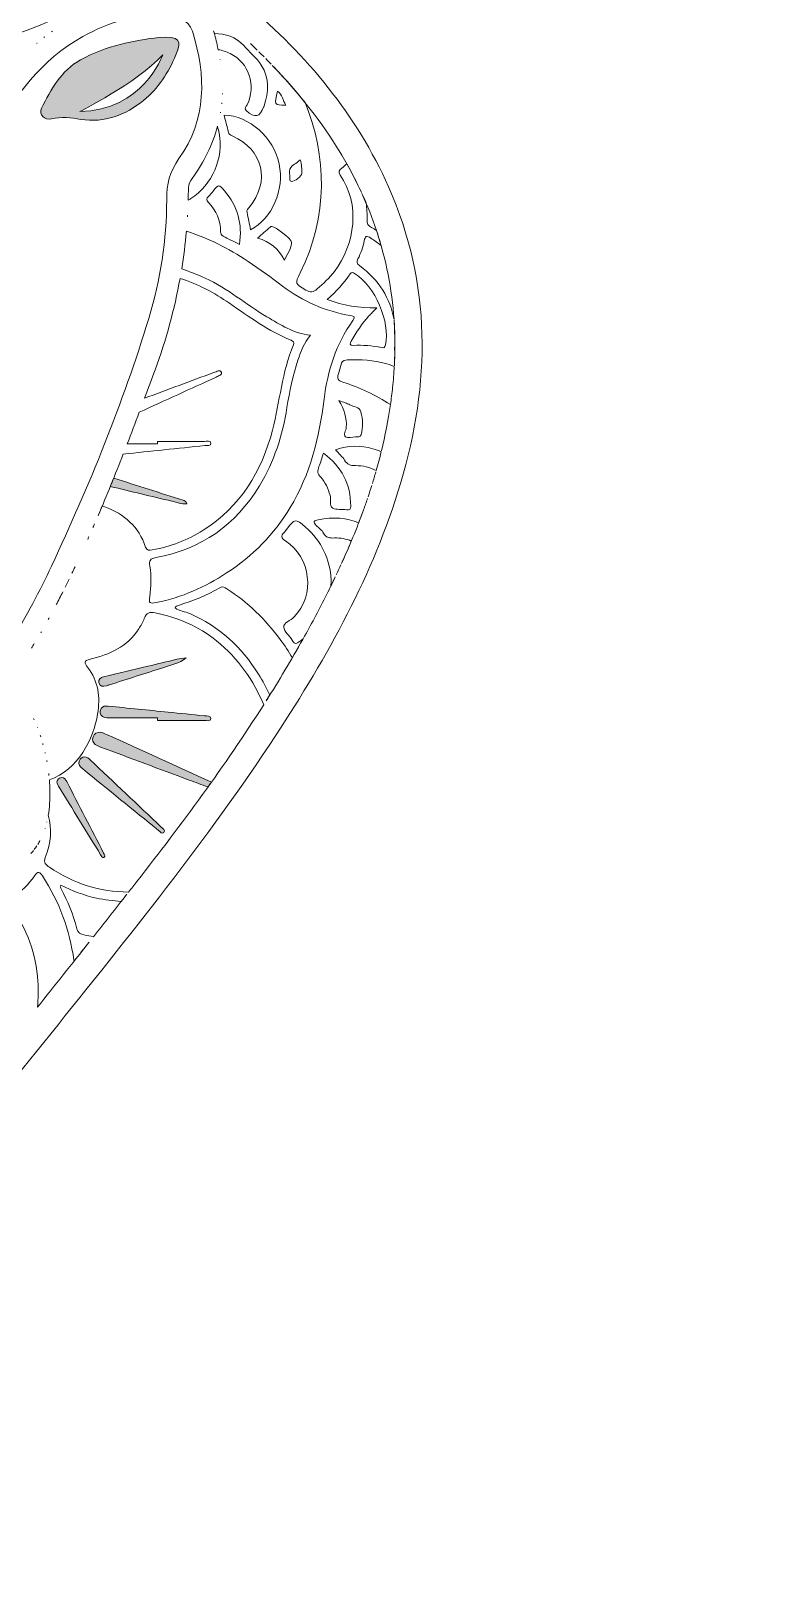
# Model space of a CAD drawing. Extents: x 316 to 1684, y -1896 to -103.
# Drawn here: x 1202 to 1684, y -1896 to -903 of the extents above; entities that cross this region are included whole.
import ezdxf

# ---------------------------------------------------------------- set-up
doc = ezdxf.new("R2010")
doc.units = 0
doc.header["$MEASUREMENT"] = 0
doc.layers.add('Layer 1', color=7, linetype='Continuous')

# ---------------------------------------------------------------- blocks, each defined once
blk = doc.blocks.new('block 2')
at = {"layer": 'Layer 1', "true_color": 0xfbd4ad}
h = blk.add_hatch(color=41, dxfattribs=at)
h.dxf.hatch_style = 2
edge = h.paths.add_edge_path()
edge.add_spline(control_points=[(1283.97, -907.17), (1268.55, -908.87), (1250.26, -912.41), (1233.58, -921.59), (1221.02, -928.5), (1214.75, -940.71), (1208.52, -952.72), (1206.56, -956.49), (1210.62, -960.63), (1215.04, -959.54), (1221.43, -957.96), (1227.45, -958.82), (1233.86, -959.84), (1249.02, -962.22), (1262.59, -957.1), (1274.2, -947.6), (1283.65, -939.88), (1290.31, -929.82), (1294.9, -918.41), (1298.89, -908.5), (1297.59, -906.46), (1283.97, -907.17)], knot_values=[0, 0, 0, 0, 1, 1, 1, 2, 2, 2, 3, 3, 3, 4, 4, 4, 5, 5, 5, 6, 6, 6, 7, 7, 7, 7], degree=3, periodic=1)
edge = h.paths.add_edge_path()
edge.add_spline(control_points=[(1233.13, -954.84), (1233.13, -954.84), (1269.47, -936.76), (1286.55, -918.31), (1286.17, -919.39), (1273.57, -953.98), (1233.13, -954.84)], knot_values=[0, 0, 0, 0, 1, 1, 1, 2, 2, 2, 2], degree=3, periodic=1)
h = blk.add_hatch(color=41, dxfattribs=at)
h.dxf.hatch_style = 2
edge = h.paths.add_edge_path()
edge.add_spline(control_points=[(1301.97, -1207.23), (1301.73, -1205.25), (1300.5, -1205.25), (1299.66, -1204.98), (1284.78, -1200.21), (1269.88, -1195.48), (1254.99, -1190.75), (1254.27, -1192.53), (1253.55, -1194.3), (1252.83, -1196.08), (1266.02, -1199.23), (1279.2, -1202.44), (1292.41, -1205.52), (1295.49, -1206.24), (1298.51, -1207.62), (1301.97, -1207.23)], knot_values=[0, 0, 0, 0, 1, 1, 1, 2, 2, 2, 3, 3, 3, 4, 4, 4, 5, 5, 5, 5], degree=3, periodic=1)
h = blk.add_hatch(color=41, dxfattribs=at)
h.dxf.hatch_style = 2
edge = h.paths.add_edge_path()
edge.add_spline(control_points=[(1250.28, -1324.34), (1250.96, -1324.14), (1251.63, -1323.92), (1252.31, -1323.71), (1263.76, -1320.06), (1275.24, -1316.48), (1286.65, -1312.72), (1291.73, -1311.06), (1297.06, -1310.04), (1301.6, -1306.34), (1299.57, -1306.65), (1297.51, -1306.84), (1295.51, -1307.31), (1289.32, -1308.74), (1283.15, -1310.29), (1276.97, -1311.78), (1267.47, -1314.06), (1257.97, -1316.35), (1248.46, -1318.62), (1246.42, -1319.1), (1244.95, -1320.16), (1245.52, -1322.45), (1246.17, -1325.08), (1248.2, -1324.95), (1250.28, -1324.34)], knot_values=[0, 0, 0, 0, 1, 1, 1, 2, 2, 2, 3, 3, 3, 4, 4, 4, 5, 5, 5, 6, 6, 6, 7, 7, 7, 8, 8, 8, 8], degree=3, periodic=1)
h = blk.add_hatch(color=41, dxfattribs=at)
h.dxf.hatch_style = 2
edge = h.paths.add_edge_path()
edge.add_spline(control_points=[(1251.5, -1337.43), (1249.71, -1337.24), (1248.02, -1337.34), (1246.91, -1338.93), (1246.04, -1340.18), (1246.02, -1341.63), (1246.78, -1342.96), (1247.96, -1345.02), (1250.03, -1344.98), (1252.03, -1344.98), (1262.38, -1344.99), (1272.73, -1344.98), (1283.08, -1344.98), (1283.08, -1345.54), (1283.08, -1346.09), (1283.08, -1346.64), (1293.15, -1346.64), (1303.22, -1346.69), (1313.28, -1346.59), (1314.77, -1346.57), (1317.43, -1347.64), (1317.5, -1345.36), (1317.56, -1343.38), (1314.83, -1343.89), (1313.29, -1343.71), (1305.54, -1342.84), (1297.78, -1342.1), (1290.02, -1341.32), (1277.18, -1340.02), (1264.33, -1338.74), (1251.5, -1337.43)], knot_values=[0, 0, 0, 0, 1, 1, 1, 2, 2, 2, 3, 3, 3, 4, 4, 4, 5, 5, 5, 6, 6, 6, 7, 7, 7, 8, 8, 8, 9, 9, 9, 10, 10, 10, 10], degree=3, periodic=1)
h = blk.add_hatch(color=41, dxfattribs=at)
h.dxf.hatch_style = 2
edge = h.paths.add_edge_path()
edge.add_spline(control_points=[(1246.79, -1354.17), (1244.08, -1354.08), (1242.53, -1355.13), (1241.72, -1357.2), (1240.96, -1359.17), (1241.59, -1360.9), (1243.18, -1362.12), (1244.16, -1362.88), (1245.41, -1363.34), (1246.6, -1363.78), (1265.58, -1370.88), (1284.57, -1377.95), (1303.57, -1385.02), (1307.58, -1386.51), (1311.6, -1387.98), (1315.62, -1389.46), (1316.35, -1388.45), (1317.07, -1387.44), (1317.79, -1386.43), (1295.31, -1376.15), (1272.82, -1365.86), (1250.32, -1355.59), (1249.04, -1355.01), (1247.71, -1354.54), (1246.79, -1354.17)], knot_values=[0, 0, 0, 0, 1, 1, 1, 2, 2, 2, 3, 3, 3, 4, 4, 4, 5, 5, 5, 6, 6, 6, 7, 7, 7, 8, 8, 8, 8], degree=3, periodic=1)
h = blk.add_hatch(color=41, dxfattribs=at)
h.dxf.hatch_style = 2
edge = h.paths.add_edge_path()
edge.add_spline(control_points=[(1285.62, -1415.34), (1270.43, -1400.89), (1255.19, -1386.49), (1239.96, -1372.07), (1238.92, -1371.09), (1237.89, -1370.12), (1236.12, -1370.14), (1234.62, -1370.29), (1233.34, -1371.05), (1232.83, -1372.75), (1232.14, -1375.04), (1233.41, -1376.44), (1235.06, -1377.78), (1251.33, -1391), (1267.57, -1404.27), (1283.86, -1417.47), (1284.82, -1418.25), (1285.97, -1420.23), (1287.31, -1418.66), (1288.58, -1417.16), (1286.53, -1416.2), (1285.62, -1415.34)], knot_values=[0, 0, 0, 0, 1, 1, 1, 2, 2, 2, 3, 3, 3, 4, 4, 4, 5, 5, 5, 6, 6, 6, 7, 7, 7, 7], degree=3, periodic=1)
h = blk.add_hatch(color=41, dxfattribs=at)
h.dxf.hatch_style = 2
edge = h.paths.add_edge_path()
edge.add_spline(control_points=[(1224.79, -1385.98), (1224.13, -1384.69), (1223.38, -1383.48), (1221.68, -1383.44), (1220.43, -1383.38), (1219.52, -1383.93), (1218.88, -1385), (1218, -1386.49), (1218.77, -1387.72), (1219.52, -1388.94), (1228.54, -1403.69), (1237.56, -1418.43), (1246.61, -1433.17), (1247.09, -1433.95), (1247.51, -1435.4), (1248.65, -1434.89), (1250.3, -1434.15), (1248.97, -1432.89), (1248.54, -1432.06), (1240.66, -1416.68), (1232.72, -1401.33), (1224.79, -1385.98)], knot_values=[0, 0, 0, 0, 1, 1, 1, 2, 2, 2, 3, 3, 3, 4, 4, 4, 5, 5, 5, 6, 6, 6, 7, 7, 7, 7], degree=3, periodic=1)
at = {"layer": 'Layer 1', "lineweight": 0}
for points, knots in [([(1673.34, -762.19), (1662.42, -742.78), (1645.38, -729.84), (1626.13, -719.79), (1579.9, -695.65), (1530.89, -691.29), (1480.17, -700.46), (1472.26, -701.89), (1464.42, -703.7), (1456.37, -704.91), (1469.08, -697.31), (1482.2, -690.52), (1494.42, -682.22), (1597.01, -612.54), (1651.13, -515.77), (1656.09, -391.82), (1657.77, -349.83), (1651.93, -308.69), (1637.06, -269.34), (1611.07, -200.5), (1565.67, -148.18), (1500.72, -113.18), (1495.34, -110.26), (1489.49, -108.12), (1483.74, -105.96), (1478.61, -104.02), (1473.29, -103.35), (1467.76, -104.63), (1456.24, -107.26), (1452.69, -116.14), (1459.89, -125.56), (1462.54, -129.04), (1465.99, -132.02), (1469.48, -134.7), (1504.07, -161.2), (1530.16, -194), (1547, -234.47), (1562.92, -272.74), (1566.44, -312.54), (1564.66, -353.22), (1563.42, -381.55), (1557.91, -408.96), (1544.9, -434.47), (1526.94, -469.68), (1498.13, -493.38), (1462.73, -508.98), (1403.63, -535.05), (1341.45, -548.51), (1276.91, -549.25), (1244.48, -549.61), (1212.44, -543.11), (1181.42, -534.64), (1141.75, -523.78), (1102.93, -524.66), (1063.01, -531.94), (1042.09, -535.74), (1021.1, -537.48), (1000.09, -537.46), (1000.09, -537.46), (999.91, -537.46), (999.91, -537.46), (978.9, -537.48), (957.91, -535.74), (936.99, -531.94), (897.07, -524.66), (858.25, -523.78), (818.58, -534.64), (787.56, -543.11), (755.52, -549.61), (723.09, -549.25), (658.55, -548.51), (596.37, -535.05), (537.27, -508.98), (501.87, -493.38), (473.06, -469.68), (455.1, -434.47), (442.09, -408.96), (436.58, -381.55), (435.34, -353.22), (433.56, -312.54), (437.08, -272.74), (453, -234.47), (469.84, -194), (495.93, -161.2), (530.52, -134.7), (534.01, -132.02), (537.46, -129.04), (540.11, -125.56), (547.31, -116.14), (543.76, -107.26), (532.24, -104.63), (526.71, -103.35), (521.39, -104.02), (516.26, -105.96), (510.51, -108.12), (504.66, -110.26), (499.28, -113.18), (434.33, -148.18), (388.93, -200.5), (362.94, -269.34), (348.07, -308.69), (342.23, -349.83), (343.91, -391.82), (348.87, -515.77), (402.99, -612.54), (505.58, -682.22), (517.8, -690.52), (530.92, -697.31), (543.63, -704.91), (535.58, -703.7), (527.74, -701.89), (519.83, -700.46), (469.11, -691.29), (420.1, -695.65), (373.87, -719.79), (354.62, -729.84), (337.58, -742.78), (326.66, -762.19), (315.82, -781.5), (317.18, -798.64), (331.61, -815.49), (368.81, -858.94), (417.78, -881), (472.89, -890.53), (504.31, -895.96), (535.11, -888.26), (565.83, -882.51), (590.21, -877.94), (614, -870.13), (639.08, -869.18), (649.66, -868.8), (660.2, -868.1), (670.74, -869.82), (672.19, -870.05), (673.96, -870.13), (674.55, -871.64), (675.23, -873.37), (673.43, -874.11), (672.36, -875.01), (668.06, -878.69), (663.71, -882.32), (659.38, -885.99), (620.72, -918.68), (588.9, -956.77), (568.23, -1003.36), (540.49, -1065.86), (541.29, -1129.7), (560.55, -1194.12), (578.08, -1252.81), (607.58, -1305.64), (640.94, -1356.5), (684.92, -1423.6), (735.47, -1485.8), (785.51, -1548.36), (833.7, -1608.6), (882.43, -1668.47), (924.51, -1733.29), (952.78, -1776.85), (977.69, -1822.09), (992.65, -1872.18), (994.88, -1879.62), (997.22, -1887), (999.91, -1895.77), (999.93, -1895.86), (999.96, -1895.94), (999.99, -1896.03), (999.99, -1896.01), (1000, -1896.01), (1000, -1896), (1000, -1896.01), (1000.01, -1896.01), (1000.01, -1896.03), (1000.04, -1895.94), (1000.07, -1895.86), (1000.09, -1895.77), (1002.78, -1887), (1005.12, -1879.62), (1007.35, -1872.18), (1022.31, -1822.09), (1047.22, -1776.85), (1075.49, -1733.29), (1117.57, -1668.47), (1166.3, -1608.6), (1214.49, -1548.36), (1264.53, -1485.8), (1315.08, -1423.6), (1359.06, -1356.5), (1392.42, -1305.64), (1421.92, -1252.81), (1439.45, -1194.12), (1458.71, -1129.7), (1459.51, -1065.86), (1431.77, -1003.36), (1411.1, -956.77), (1379.28, -918.68), (1340.62, -885.99), (1336.29, -882.32), (1331.94, -878.69), (1327.64, -875.01), (1326.57, -874.11), (1324.77, -873.37), (1325.45, -871.64), (1326.04, -870.13), (1327.81, -870.05), (1329.26, -869.82), (1339.8, -868.1), (1350.34, -868.8), (1360.92, -869.18), (1386, -870.13), (1409.79, -877.94), (1434.17, -882.51), (1464.89, -888.26), (1495.69, -895.96), (1527.11, -890.53), (1582.22, -881), (1631.19, -858.94), (1668.39, -815.49), (1682.82, -798.64), (1684.18, -781.5), (1673.34, -762.19)], [0, 0, 0, 0, 1, 1, 1, 2, 2, 2, 3, 3, 3, 4, 4, 4, 5, 5, 5, 6, 6, 6, 7, 7, 7, 8, 8, 8, 9, 9, 9, 10, 10, 10, 11, 11, 11, 12, 12, 12, 13, 13, 13, 14, 14, 14, 15, 15, 15, 16, 16, 16, 17, 17, 17, 18, 18, 18, 19, 19, 19, 20, 20, 20, 21, 21, 21, 22, 22, 22, 23, 23, 23, 24, 24, 24, 25, 25, 25, 26, 26, 26, 27, 27, 27, 28, 28, 28, 29, 29, 29, 30, 30, 30, 31, 31, 31, 32, 32, 32, 33, 33, 33, 34, 34, 34, 35, 35, 35, 36, 36, 36, 37, 37, 37, 38, 38, 38, 39, 39, 39, 40, 40, 40, 41, 41, 41, 42, 42, 42, 43, 43, 43, 44, 44, 44, 45, 45, 45, 46, 46, 46, 47, 47, 47, 48, 48, 48, 49, 49, 49, 50, 50, 50, 51, 51, 51, 52, 52, 52, 53, 53, 53, 54, 54, 54, 55, 55, 55, 56, 56, 56, 57, 57, 57, 58, 58, 58, 59, 59, 59, 60, 60, 60, 61, 61, 61, 62, 62, 62, 63, 63, 63, 64, 64, 64, 65, 65, 65, 66, 66, 66, 67, 67, 67, 68, 68, 68, 69, 69, 69, 70, 70, 70, 71, 71, 71, 72, 72, 72, 73, 73, 73, 73]), ([(1271.01, -832.31), (1251.26, -878.62), (1216.48, -904.51), (1166.33, -909.58), (1163.51, -909.86), (1160.67, -909.91), (1157.83, -910.06), (1140.44, -909.85), (1123.81, -906.24), (1107.92, -899.14), (1105.54, -898.07), (1104.8, -896.93), (1105.42, -894.33), (1106.06, -891.59), (1106.12, -888.71), (1106.32, -885.88), (1106.66, -881.06), (1107.77, -880.3), (1112, -882.36), (1123.48, -887.91), (1135.54, -891.22), (1148.25, -892.55), (1192.04, -897.11), (1235.44, -871.87), (1253.16, -831.35), (1254.53, -828.23), (1255.64, -825.02), (1256.86, -821.85), (1258.25, -818.3), (1259.51, -817.99), (1262.35, -820.43), (1264.61, -822.37), (1266.75, -824.56), (1269.29, -826.04), (1272.22, -827.76), (1272.16, -829.62), (1271.01, -832.31)], [0, 0, 0, 0, 1, 1, 1, 2, 2, 2, 3, 3, 3, 4, 4, 4, 5, 5, 5, 6, 6, 6, 7, 7, 7, 8, 8, 8, 9, 9, 9, 10, 10, 10, 11, 11, 11, 12, 12, 12, 12]), ([(1296.97, -985.07), (1290.83, -993.74), (1289.05, -1001.38), (1289.07, -1011.45), (1289.1, -1037.43), (1285.04, -1063.17), (1277.53, -1087.92), (1260.93, -1142.66), (1239.21, -1195.5), (1215, -1247.29), (1207.41, -1263.54), (1199.15, -1279.45), (1188.46, -1295.65), (1182.45, -1281.35), (1176.1, -1268.82), (1165.81, -1259.53), (1156.04, -1250.71), (1151.52, -1239.92), (1148.81, -1227.76), (1148.17, -1224.88), (1147.45, -1222.01), (1146.83, -1219.13), (1137.24, -1173.96), (1137.64, -1128.63), (1144.77, -1083.22), (1150.82, -1044.65), (1159.58, -1006.88), (1177.29, -971.72), (1190.82, -944.86), (1208.49, -921.46), (1235.19, -906.52), (1251.95, -897.14), (1270.07, -891.58), (1289.71, -893.78), (1296.26, -894.52), (1303.09, -895.08), (1305.61, -903.15), (1314.56, -931.74), (1314.8, -959.88), (1296.97, -985.07)], [0, 0, 0, 0, 1, 1, 1, 2, 2, 2, 3, 3, 3, 4, 4, 4, 5, 5, 5, 6, 6, 6, 7, 7, 7, 8, 8, 8, 9, 9, 9, 10, 10, 10, 11, 11, 11, 12, 12, 12, 13, 13, 13, 13]), ([(1215.6, -903.02), (1215.39, -903.18), (1215.16, -903.33), (1214.94, -903.48), (1215.16, -903.33), (1215.39, -903.18), (1215.6, -903.02)], [0, 0, 0, 0, 1, 1, 1, 2, 2, 2, 2]), ([(1351.76, -951.17), (1351.72, -951.3), (1351.65, -951.43), (1351.6, -951.57), (1348.94, -958.62), (1345.8, -959.3), (1340.2, -954.14), (1338.45, -952.53), (1340.3, -951.57), (1340.8, -950.52), (1346.76, -937.93), (1342.1, -923.49), (1329.86, -917.47), (1327.31, -916.22), (1324.77, -915.4), (1322.24, -915.01), (1322.1, -914.37), (1321.99, -913.74), (1321.84, -913.1), (1321.04, -909.7), (1320.17, -906.31), (1319.27, -902.9), (1319.42, -903.47), (1319.58, -904.04), (1319.72, -904.6), (1327.09, -904.63), (1333.44, -906.79), (1338.6, -912.33), (1342.47, -916.48), (1346.81, -920.28), (1349.92, -925.01), (1355.34, -933.25), (1354.47, -942.2), (1351.76, -951.17)], [0, 0, 0, 0, 1, 1, 1, 2, 2, 2, 3, 3, 3, 4, 4, 4, 5, 5, 5, 6, 6, 6, 7, 7, 7, 8, 8, 8, 9, 9, 9, 10, 10, 10, 11, 11, 11, 11]), ([(1205.75, -910.73), (1205.68, -910.8), (1205.6, -910.86), (1205.53, -910.92), (1205.6, -910.86), (1205.68, -910.8), (1205.75, -910.73)], [0, 0, 0, 0, 1, 1, 1, 2, 2, 2, 2]), ([(1283.97, -907.17), (1268.55, -908.87), (1250.26, -912.41), (1233.58, -921.59), (1221.02, -928.5), (1214.75, -940.71), (1208.52, -952.72), (1206.56, -956.49), (1210.62, -960.63), (1215.04, -959.54), (1221.43, -957.96), (1227.45, -958.82), (1233.86, -959.84), (1249.02, -962.22), (1262.59, -957.1), (1274.2, -947.6), (1283.65, -939.88), (1290.31, -929.82), (1294.9, -918.41), (1298.89, -908.5), (1297.59, -906.46), (1283.97, -907.17)], [0, 0, 0, 0, 1, 1, 1, 2, 2, 2, 3, 3, 3, 4, 4, 4, 5, 5, 5, 6, 6, 6, 7, 7, 7, 7]), ([(1210.51, -906.83), (1210.39, -906.92), (1210.27, -907.01), (1210.15, -907.1), (1210.27, -907.01), (1210.39, -906.92), (1210.51, -906.83)], [0, 0, 0, 0, 1, 1, 1, 2, 2, 2, 2]), ([(1347.25, -915.25), (1345.81, -913.83), (1344.36, -912.43), (1342.9, -911.03), (1344.36, -912.43), (1345.81, -913.83), (1347.25, -915.25)], [0, 0, 0, 0, 1, 1, 1, 2, 2, 2, 2]), ([(1233.13, -954.84), (1233.13, -954.84), (1269.47, -936.76), (1286.55, -918.31), (1286.17, -919.39), (1273.57, -953.98), (1233.13, -954.84)], [0, 0, 0, 0, 1, 1, 1, 2, 2, 2, 2]), ([(1323.46, -921.41), (1323.47, -921.44), (1323.47, -921.47), (1323.48, -921.5), (1323.47, -921.47), (1323.47, -921.44), (1323.46, -921.41)], [0, 0, 0, 0, 1, 1, 1, 2, 2, 2, 2]), ([(1351.65, -919.62), (1350.57, -918.54), (1349.49, -917.46), (1348.4, -916.38), (1349.49, -917.46), (1350.57, -918.54), (1351.65, -919.62)], [0, 0, 0, 0, 1, 1, 1, 2, 2, 2, 2]), ([(1352.78, -920.77), (1353.93, -921.93), (1355.06, -923.09), (1356.19, -924.26), (1355.06, -923.09), (1353.93, -921.93), (1352.78, -920.77)], [0, 0, 0, 0, 1, 1, 1, 2, 2, 2, 2]), ([(1324.34, -927.8), (1324.34, -927.81), (1324.34, -927.82), (1324.34, -927.83), (1324.34, -927.82), (1324.34, -927.81), (1324.34, -927.8)], [0, 0, 0, 0, 1, 1, 1, 2, 2, 2, 2]), ([(1398.16, -977.07), (1403.06, -984.88), (1407.47, -992.81), (1411.42, -1000.83), (1409.37, -996.66), (1407.19, -992.52), (1404.87, -988.4), (1403.87, -989.36), (1402.83, -990.31), (1401.75, -991.21), (1400.24, -992.5), (1399.02, -993.4), (1400.6, -995.65), (1413.76, -1014.37), (1410.26, -1040.09), (1396.89, -1057.71), (1393.7, -1061.91), (1389.84, -1065.46), (1385.86, -1068.92), (1383.39, -1071.08), (1381.44, -1071.5), (1378.45, -1069.66), (1371.57, -1065.46), (1371.47, -1065.64), (1374.96, -1058.58), (1392.83, -1022.59), (1392.24, -982.88), (1378.05, -948.98), (1371.4, -940.71), (1364.34, -932.77), (1356.98, -925.09), (1372.31, -941.07), (1386.3, -958.16), (1398.16, -977.07)], [0, 0, 0, 0, 1, 1, 1, 2, 2, 2, 3, 3, 3, 4, 4, 4, 5, 5, 5, 6, 6, 6, 7, 7, 7, 8, 8, 8, 9, 9, 9, 10, 10, 10, 11, 11, 11, 11]), ([(1324.91, -943.28), (1324.9, -943.43), (1324.89, -943.57), (1324.89, -943.72), (1324.89, -943.57), (1324.9, -943.43), (1324.91, -943.28)], [0, 0, 0, 0, 1, 1, 1, 2, 2, 2, 2]), ([(1360.35, -941.62), (1363.33, -944.07), (1363.91, -947.57), (1365.64, -950.63), (1358.2, -950.72), (1358.08, -950.52), (1360.35, -941.62)], [0, 0, 0, 0, 1, 1, 1, 2, 2, 2, 2]), ([(1324.5, -949.17), (1324.48, -949.39), (1324.46, -949.62), (1324.43, -949.84), (1324.46, -949.62), (1324.48, -949.39), (1324.5, -949.17)], [0, 0, 0, 0, 1, 1, 1, 2, 2, 2, 2]), ([(1323.7, -955.25), (1323.68, -955.4), (1323.66, -955.54), (1323.64, -955.68), (1323.66, -955.54), (1323.68, -955.4), (1323.7, -955.25)], [0, 0, 0, 0, 1, 1, 1, 2, 2, 2, 2]), ([(1361.38, -988.46), (1364.92, -1005.21), (1356.87, -1023.97), (1342.99, -1030.86), (1342.25, -1027.13), (1341.59, -1023.43), (1340.76, -1019.78), (1340.4, -1018.24), (1341.22, -1017.46), (1342.06, -1016.47), (1355.97, -999.81), (1351.14, -979.26), (1331.26, -970.5), (1330, -969.94), (1329.12, -969.47), (1328.78, -967.97), (1327.96, -964.39), (1326.94, -960.86), (1325.93, -957.05), (1342.34, -957.6), (1357.77, -971.39), (1361.38, -988.46)], [0, 0, 0, 0, 1, 1, 1, 2, 2, 2, 3, 3, 3, 4, 4, 4, 5, 5, 5, 6, 6, 6, 7, 7, 7, 7]), ([(1321.76, -964.3), (1321.74, -964.37), (1321.72, -964.45), (1321.7, -964.53), (1322.12, -965.9), (1322.49, -967.32), (1322.77, -968.76), (1325.86, -984.76), (1318.49, -1001.85), (1304.59, -1010.81), (1304.03, -1011.17), (1303.48, -1011.58), (1302.89, -1011.94), (1302.97, -1009.23), (1303.02, -1006.52), (1303.03, -1003.8), (1303.05, -1001.35), (1304.11, -999.68), (1305.45, -997.86), (1313.28, -987.14), (1318.65, -975.93), (1321.76, -964.3)], [0, 0, 0, 0, 1, 1, 1, 2, 2, 2, 3, 3, 3, 4, 4, 4, 5, 5, 5, 6, 6, 6, 7, 7, 7, 7]), ([(1371.35, -988.73), (1372.56, -988.17), (1373.5, -986.97), (1374.84, -985.8), (1376.19, -989.01), (1375.86, -991.89), (1375.97, -994.69), (1376.03, -996.44), (1371.2, -999.91), (1369.35, -999.72), (1368.69, -999.66), (1368.24, -999.36), (1368.3, -998.73), (1368.64, -995.21), (1366.51, -990.96), (1371.35, -988.73)], [0, 0, 0, 0, 1, 1, 1, 2, 2, 2, 3, 3, 3, 4, 4, 4, 5, 5, 5, 5]), ([(1326.32, -1005.9), (1334.68, -1015.74), (1337.93, -1027.01), (1335.85, -1040.33), (1332.04, -1038.36), (1328.7, -1036.6), (1325.31, -1034.9), (1324.13, -1034.29), (1323.8, -1033.39), (1323.77, -1032.15), (1323.58, -1024.88), (1320.99, -1018.58), (1315.96, -1013.37), (1314.44, -1011.78), (1314.37, -1010.67), (1316.07, -1009.23), (1317.15, -1008.33), (1318.01, -1007.18), (1318.91, -1006.08), (1322.58, -1001.63), (1322.64, -1001.55), (1326.32, -1005.9)], [0, 0, 0, 0, 1, 1, 1, 2, 2, 2, 3, 3, 3, 4, 4, 4, 5, 5, 5, 6, 6, 6, 7, 7, 7, 7]), ([(1411.57, -1001.14), (1412.5, -1003.02), (1413.39, -1004.91), (1414.26, -1006.8), (1413.39, -1004.91), (1412.5, -1003.02), (1411.57, -1001.14)], [0, 0, 0, 0, 1, 1, 1, 2, 2, 2, 2]), ([(1417.29, -1013.64), (1416.43, -1011.61), (1415.53, -1009.59), (1414.62, -1007.58), (1418.18, -1015.4), (1421.3, -1023.32), (1423.97, -1031.35), (1422.92, -1030.7), (1421.86, -1030.06), (1420.78, -1029.45), (1418.66, -1028.27), (1417.76, -1027.13), (1417.91, -1024.54), (1418.1, -1020.9), (1417.85, -1017.26), (1417.29, -1013.64)], [0, 0, 0, 0, 1, 1, 1, 2, 2, 2, 3, 3, 3, 4, 4, 4, 5, 5, 5, 5]), ([(1302.4, -1022.51), (1302.42, -1022.16), (1302.45, -1021.8), (1302.47, -1021.44), (1302.45, -1021.8), (1302.42, -1022.16), (1302.4, -1022.51)], [0, 0, 0, 0, 1, 1, 1, 2, 2, 2, 2]), ([(1407.21, -1086.1), (1409.61, -1086.5), (1410.64, -1086.84), (1408.81, -1089.37), (1397.88, -1104.47), (1392.6, -1121.6), (1390.29, -1139.96), (1387.21, -1164.48), (1381.5, -1188.25), (1368.45, -1209.7), (1358.02, -1226.86), (1344.43, -1240.9), (1327.59, -1251.76), (1313.67, -1260.74), (1298.8, -1267.59), (1282.41, -1270.73), (1277.97, -1271.58), (1277.62, -1271.23), (1278.21, -1266.89), (1279.08, -1260.38), (1279.32, -1253.8), (1278.2, -1247.37), (1277.53, -1243.55), (1278.55, -1242.53), (1282.1, -1241.88), (1311.24, -1236.51), (1333.41, -1220.97), (1348.76, -1195.65), (1358.19, -1180.11), (1363.54, -1163.2), (1366.4, -1145.36), (1368.05, -1134.99), (1370.26, -1124.71), (1373.47, -1114.7), (1375.26, -1109.13), (1377.37, -1103.75), (1381.53, -1098.81), (1370.61, -1097.54), (1362.12, -1092.05), (1353.5, -1086.9), (1340.09, -1078.93), (1328.18, -1068.6), (1313.88, -1062.03), (1308.83, -1059.72), (1303.79, -1057.73), (1298.73, -1056.05), (1300.02, -1048.04), (1301.01, -1039.97), (1301.72, -1031.85), (1315.4, -1036.13), (1328.61, -1042.67), (1341.39, -1051.23), (1348.94, -1056.28), (1356.29, -1061.63), (1363.54, -1067.1), (1376.6, -1076.93), (1391.09, -1083.39), (1407.21, -1086.1)], [0, 0, 0, 0, 1, 1, 1, 2, 2, 2, 3, 3, 3, 4, 4, 4, 5, 5, 5, 6, 6, 6, 7, 7, 7, 8, 8, 8, 9, 9, 9, 10, 10, 10, 11, 11, 11, 12, 12, 12, 13, 13, 13, 14, 14, 14, 15, 15, 15, 16, 16, 16, 17, 17, 17, 18, 18, 18, 19, 19, 19, 19]), ([(1364.75, -1050.37), (1361.11, -1043.21), (1355.6, -1038.51), (1347.42, -1036.29), (1350.39, -1033.69), (1352.96, -1031.41), (1355.54, -1029.14), (1356.34, -1028.43), (1357.13, -1028.77), (1357.89, -1029.19), (1359.01, -1029.8), (1360.18, -1030.34), (1361.19, -1031.11), (1371.48, -1039.04), (1371.28, -1037.81), (1364.75, -1050.37)], [0, 0, 0, 0, 1, 1, 1, 2, 2, 2, 3, 3, 3, 4, 4, 4, 5, 5, 5, 5]), ([(1435.27, -1088.73), (1432.93, -1074.97), (1425.53, -1063.37), (1413.1, -1053.95), (1411.35, -1052.64), (1411.19, -1051.47), (1412.09, -1049.66), (1413.93, -1045.98), (1415.29, -1042.09), (1416.06, -1038.05), (1416.66, -1034.91), (1417.67, -1034.48), (1420.41, -1036.29), (1422.7, -1037.8), (1424.89, -1039.38), (1426.96, -1041.04), (1426.05, -1037.81), (1425.05, -1034.59), (1423.99, -1031.4), (1430.16, -1049.95), (1433.93, -1069.06), (1435.27, -1088.73)], [0, 0, 0, 0, 1, 1, 1, 2, 2, 2, 3, 3, 3, 4, 4, 4, 5, 5, 5, 6, 6, 6, 7, 7, 7, 7]), ([(1249.21, -1209.15), (1248.7, -1208.95), (1248.15, -1208.8), (1247.63, -1208.62), (1246.85, -1210.47), (1246.05, -1212.33), (1245.26, -1214.18), (1245.18, -1214.38), (1245.09, -1214.58), (1245.01, -1214.77), (1250.63, -1201.66), (1255.98, -1188.44), (1261.18, -1175.16), (1261.17, -1175.18), (1261.16, -1175.21), (1261.15, -1175.23), (1278.64, -1173.42), (1296.14, -1171.61), (1313.63, -1169.76), (1315.06, -1169.61), (1317.64, -1170.16), (1317.51, -1168.29), (1317.35, -1166), (1314.77, -1167.12), (1313.29, -1167.11), (1303.22, -1167.01), (1293.16, -1167.06), (1283.1, -1167.06), (1283.1, -1167.61), (1283.1, -1168.17), (1283.09, -1168.72), (1276.63, -1168.72), (1270.16, -1168.72), (1263.69, -1168.72), (1263.69, -1168.72), (1263.69, -1168.73), (1263.69, -1168.73), (1266.32, -1161.93), (1268.91, -1155.12), (1271.48, -1148.29), (1287.93, -1140.77), (1304.38, -1133.25), (1320.84, -1125.73), (1321.74, -1125.31), (1322.64, -1124.89), (1323.49, -1124.39), (1324.12, -1124.02), (1324.61, -1123.4), (1324.32, -1122.63), (1323.97, -1121.7), (1323.15, -1121.45), (1322.23, -1121.73), (1321.28, -1122.02), (1320.36, -1122.39), (1319.43, -1122.73), (1304.56, -1128.26), (1289.7, -1133.78), (1274.84, -1139.31), (1277.12, -1133.2), (1279.39, -1127.08), (1281.64, -1120.97), (1288.75, -1101.68), (1294.11, -1082.07), (1297.68, -1062.14), (1308.99, -1065.91), (1319.55, -1071.32), (1329.44, -1078.16), (1342.16, -1086.96), (1354.69, -1096.04), (1369.09, -1102.03), (1370.49, -1102.62), (1371.23, -1103.28), (1370.57, -1104.89), (1363.2, -1122.46), (1361.84, -1141.52), (1357.12, -1159.74), (1350.17, -1186.59), (1336.54, -1209.09), (1312.52, -1224.26), (1302.46, -1230.6), (1291.57, -1234.88), (1279.82, -1236.85), (1278.03, -1237.14), (1276.38, -1237.78), (1275.49, -1235.07), (1271.15, -1222.01), (1261.82, -1213.83), (1249.21, -1209.15)], [0, 0, 0, 0, 1, 1, 1, 2, 2, 2, 3, 3, 3, 4, 4, 4, 5, 5, 5, 6, 6, 6, 7, 7, 7, 8, 8, 8, 9, 9, 9, 10, 10, 10, 11, 11, 11, 12, 12, 12, 13, 13, 13, 14, 14, 14, 15, 15, 15, 16, 16, 16, 17, 17, 17, 18, 18, 18, 19, 19, 19, 20, 20, 20, 21, 21, 21, 22, 22, 22, 23, 23, 23, 24, 24, 24, 25, 25, 25, 26, 26, 26, 27, 27, 27, 28, 28, 28, 29, 29, 29, 29]), ([(1392.26, -1075.76), (1398.2, -1070.52), (1403.14, -1065.3), (1407.11, -1059.25), (1408.05, -1057.78), (1408.91, -1058.52), (1409.92, -1059.13), (1423, -1066.97), (1433.06, -1090.3), (1429.74, -1104.9), (1429.37, -1106.53), (1428.81, -1107.09), (1427.21, -1106.75), (1421.22, -1105.51), (1415.17, -1104.92), (1409.05, -1105.26), (1406.52, -1105.41), (1406.96, -1104.15), (1407.76, -1102.68), (1410.97, -1096.83), (1414.61, -1091.26), (1419.16, -1086.34), (1420.5, -1084.89), (1421.89, -1083.47), (1424.11, -1081.14), (1412.76, -1081.31), (1402.64, -1079.65), (1392.26, -1075.76)], [0, 0, 0, 0, 1, 1, 1, 2, 2, 2, 3, 3, 3, 4, 4, 4, 5, 5, 5, 6, 6, 6, 7, 7, 7, 8, 8, 8, 9, 9, 9, 9]), ([(1435.47, -1118.39), (1435.64, -1115.15), (1435.75, -1111.91), (1435.79, -1108.69), (1435.54, -1108.17), (1435.51, -1107.51), (1435.62, -1106.68), (1435.7, -1105.89), (1435.76, -1105.12), (1435.82, -1104.36), (1435.81, -1099.2), (1435.62, -1094.09), (1435.29, -1089), (1435.94, -1098.66), (1436, -1108.46), (1435.47, -1118.39)], [0, 0, 0, 0, 1, 1, 1, 2, 2, 2, 3, 3, 3, 4, 4, 4, 5, 5, 5, 5]), ([(1432.95, -1143.37), (1423.5, -1137.29), (1413.32, -1132.45), (1402.34, -1128.97), (1399.16, -1127.97), (1398.41, -1126.72), (1399.49, -1123.56), (1402.57, -1114.44), (1399.68, -1114.43), (1411.43, -1114.49), (1420.23, -1114.55), (1428.26, -1115.95), (1435.45, -1118.82), (1435.2, -1123.32), (1434.85, -1127.84), (1434.36, -1132.39), (1433.96, -1136.07), (1433.48, -1139.73), (1432.95, -1143.37)], [0, 0, 0, 0, 1, 1, 1, 2, 2, 2, 3, 3, 3, 4, 4, 4, 5, 5, 5, 6, 6, 6, 6]), ([(1399.77, -1140.79), (1402.92, -1141.98), (1405.01, -1142.51), (1406.84, -1143.5), (1409.34, -1144.85), (1413.04, -1144.76), (1413.99, -1148.1), (1415.36, -1152.91), (1415.36, -1157.88), (1414.15, -1162.78), (1413.65, -1164.76), (1411.86, -1163.94), (1410.57, -1164.05), (1408.35, -1164.21), (1405.38, -1165.13), (1404.05, -1164.06), (1402.51, -1162.84), (1404.36, -1160.01), (1404.53, -1157.85), (1405.01, -1152.01), (1403.23, -1146.75), (1399.77, -1140.79)], [0, 0, 0, 0, 1, 1, 1, 2, 2, 2, 3, 3, 3, 4, 4, 4, 5, 5, 5, 6, 6, 6, 7, 7, 7, 7]), ([(1427.15, -1173.18), (1429.52, -1163.41), (1431.48, -1153.51), (1432.94, -1143.43), (1431.48, -1153.5), (1429.53, -1163.41), (1427.15, -1173.18)], [0, 0, 0, 0, 1, 1, 1, 2, 2, 2, 2]), ([(1421.69, -1171.81), (1423.54, -1172.33), (1425.32, -1172.97), (1427.02, -1173.72), (1426.02, -1177.8), (1424.95, -1181.85), (1423.81, -1185.88), (1419.84, -1183.8), (1415.3, -1182.61), (1410.41, -1182.67), (1407.12, -1182.73), (1405.23, -1181.86), (1403.5, -1179.21), (1401.99, -1176.87), (1399.86, -1174.95), (1397.7, -1172.5), (1405.89, -1169.48), (1413.81, -1169.63), (1421.69, -1171.81)], [0, 0, 0, 0, 1, 1, 1, 2, 2, 2, 3, 3, 3, 4, 4, 4, 5, 5, 5, 6, 6, 6, 6]), ([(1394.1, -1201.74), (1392.8, -1197.47), (1391.22, -1193.32), (1388.16, -1190.13), (1386, -1187.9), (1385.92, -1185.93), (1386.99, -1183.31), (1388.05, -1180.71), (1388.81, -1177.95), (1389.92, -1174.57), (1401.53, -1183.44), (1407.39, -1194.58), (1407.46, -1208.74), (1407.46, -1210.8), (1406.8, -1211.45), (1404.64, -1211.06), (1401.72, -1210.54), (1398.26, -1211.3), (1395.91, -1209.97), (1393.22, -1208.44), (1394.95, -1204.54), (1394.1, -1201.74)], [0, 0, 0, 0, 1, 1, 1, 2, 2, 2, 3, 3, 3, 4, 4, 4, 5, 5, 5, 6, 6, 6, 7, 7, 7, 7]), ([(1301.97, -1207.23), (1301.73, -1205.25), (1300.5, -1205.25), (1299.66, -1204.98), (1284.78, -1200.21), (1269.88, -1195.48), (1254.99, -1190.75), (1254.27, -1192.53), (1253.55, -1194.3), (1252.83, -1196.08), (1266.02, -1199.23), (1279.2, -1202.44), (1292.41, -1205.52), (1295.49, -1206.24), (1298.51, -1207.62), (1301.97, -1207.23)], [0, 0, 0, 0, 1, 1, 1, 2, 2, 2, 3, 3, 3, 4, 4, 4, 5, 5, 5, 5]), ([(1423.57, -1186.69), (1422.85, -1189.21), (1422.1, -1191.73), (1421.33, -1194.23), (1422.1, -1191.73), (1422.85, -1189.22), (1423.57, -1186.69)], [0, 0, 0, 0, 1, 1, 1, 2, 2, 2, 2]), ([(1420.91, -1195.51), (1420.16, -1197.9), (1419.4, -1200.28), (1418.6, -1202.66), (1419.4, -1200.28), (1420.16, -1197.9), (1420.91, -1195.51)], [0, 0, 0, 0, 1, 1, 1, 2, 2, 2, 2]), ([(1386.44, -1217.48), (1396.21, -1215.52), (1405.02, -1216.4), (1412.55, -1219.41), (1413.58, -1216.75), (1414.57, -1214.08), (1415.54, -1211.41), (1411.35, -1222.99), (1406.62, -1234.4), (1401.48, -1245.68), (1403.66, -1240.88), (1405.77, -1236.07), (1407.79, -1231.23), (1404.46, -1229.84), (1400.84, -1229.1), (1396.94, -1229.24), (1393.9, -1229.35), (1391.59, -1229.2), (1389.92, -1226.09), (1388.9, -1224.17), (1386.93, -1222.72), (1385.26, -1221.18), (1382.86, -1218.98), (1383.82, -1218), (1386.44, -1217.48)], [0, 0, 0, 0, 1, 1, 1, 2, 2, 2, 3, 3, 3, 4, 4, 4, 5, 5, 5, 6, 6, 6, 7, 7, 7, 8, 8, 8, 8]), ([(1418.21, -1203.79), (1417.38, -1206.23), (1416.54, -1208.66), (1415.66, -1211.09), (1416.54, -1208.66), (1417.38, -1206.23), (1418.21, -1203.79)], [0, 0, 0, 0, 1, 1, 1, 2, 2, 2, 2]), ([(1241.65, -1222.52), (1242.02, -1221.68), (1242.38, -1220.85), (1242.74, -1220.02), (1242.38, -1220.85), (1242.02, -1221.68), (1241.65, -1222.52)], [0, 0, 0, 0, 1, 1, 1, 2, 2, 2, 2]), ([(1376.84, -1294.07), (1376.1, -1294.65), (1375.36, -1295.21), (1374.58, -1295.76), (1372.77, -1297.03), (1371.34, -1298.24), (1369.8, -1295.06), (1368.35, -1292.04), (1364.53, -1289.59), (1364.34, -1286.7), (1364.12, -1283.61), (1368.84, -1282.38), (1371.13, -1280), (1384.62, -1266.08), (1381.91, -1241.74), (1365.39, -1231.03), (1362.61, -1229.23), (1362.18, -1228.02), (1364.53, -1225.8), (1365.26, -1225.12), (1365.77, -1224.24), (1366.38, -1223.46), (1371.46, -1216.74), (1371.85, -1216.6), (1378.38, -1222.29), (1388.72, -1231.32), (1393.93, -1242.91), (1394.93, -1255.98), (1394.84, -1257.46), (1394.71, -1258.92), (1394.55, -1260.36), (1395.53, -1258.35), (1396.5, -1256.33), (1397.46, -1254.31), (1395.36, -1258.72), (1393.22, -1263.11), (1391.01, -1267.47), (1386.46, -1276.45), (1381.72, -1285.31), (1376.84, -1294.07)], [0, 0, 0, 0, 1, 1, 1, 2, 2, 2, 3, 3, 3, 4, 4, 4, 5, 5, 5, 6, 6, 6, 7, 7, 7, 8, 8, 8, 9, 9, 9, 10, 10, 10, 11, 11, 11, 12, 12, 12, 13, 13, 13, 13]), ([(1238.27, -1230.14), (1238.54, -1229.54), (1238.81, -1228.94), (1239.08, -1228.34), (1238.81, -1228.94), (1238.54, -1229.54), (1238.27, -1230.14)], [0, 0, 0, 0, 1, 1, 1, 2, 2, 2, 2]), ([(1228.17, -1251.93), (1228.84, -1250.54), (1229.5, -1249.14), (1230.16, -1247.74), (1229.5, -1249.14), (1228.84, -1250.54), (1228.17, -1251.93)], [0, 0, 0, 0, 1, 1, 1, 2, 2, 2, 2]), ([(1401.14, -1246.43), (1400.15, -1248.58), (1399.16, -1250.74), (1398.14, -1252.88), (1399.16, -1250.74), (1400.16, -1248.58), (1401.14, -1246.43)], [0, 0, 0, 0, 1, 1, 1, 2, 2, 2, 2]), ([(1223.78, -1260.9), (1224.64, -1259.17), (1225.5, -1257.43), (1226.35, -1255.69), (1225.5, -1257.43), (1224.64, -1259.17), (1223.78, -1260.9)], [0, 0, 0, 0, 1, 1, 1, 2, 2, 2, 2]), ([(1353.1, -1333.97), (1353.85, -1332.77), (1354.61, -1331.57), (1355.36, -1330.37), (1353.26, -1325.76), (1350.86, -1321.25), (1348.13, -1316.87), (1337.3, -1299.48), (1322.8, -1286.16), (1303.88, -1277.86), (1300.8, -1276.49), (1297.25, -1276.36), (1294.47, -1274.25), (1294.75, -1272.91), (1295.86, -1272.93), (1296.75, -1272.63), (1305.89, -1269.56), (1314.94, -1266.21), (1323.23, -1261.23), (1325.33, -1259.97), (1326.38, -1261.09), (1327.74, -1261.95), (1341.36, -1270.53), (1352.52, -1281.73), (1362.12, -1294.54), (1364.98, -1298.36), (1367.55, -1302.28), (1369.87, -1306.3), (1372.15, -1302.38), (1374.4, -1298.43), (1376.62, -1294.46), (1369.13, -1307.86), (1361.27, -1321.02), (1353.1, -1333.97)], [0, 0, 0, 0, 1, 1, 1, 2, 2, 2, 3, 3, 3, 4, 4, 4, 5, 5, 5, 6, 6, 6, 7, 7, 7, 8, 8, 8, 9, 9, 9, 10, 10, 10, 11, 11, 11, 11]), ([(1218.1, -1272.1), (1219.53, -1269.36), (1220.92, -1266.61), (1222.31, -1263.85), (1220.92, -1266.61), (1219.53, -1269.36), (1218.1, -1272.1)], [0, 0, 0, 0, 1, 1, 1, 2, 2, 2, 2]), ([(1264.57, -1457.08), (1245.97, -1457.13), (1229.09, -1451.49), (1213.65, -1441.13), (1211.51, -1439.7), (1209.64, -1438.09), (1210.99, -1434.83), (1214.86, -1425.48), (1215.23, -1416.44), (1212.94, -1407.69), (1212.94, -1407.71), (1212.93, -1407.74), (1212.92, -1407.76), (1213.33, -1405.33), (1213.63, -1402.81), (1213.77, -1400.17), (1214.05, -1394.99), (1213.98, -1389.91), (1213.61, -1384.9), (1232.34, -1378.27), (1241.94, -1358.41), (1244.64, -1342.56), (1246.51, -1331.66), (1245.07, -1321.39), (1238.16, -1312.33), (1236.23, -1309.77), (1235.55, -1308.24), (1239.95, -1307.21), (1252.45, -1304.29), (1263.76, -1299.06), (1271.09, -1287.74), (1272.47, -1285.61), (1273.89, -1283.37), (1274.66, -1280.99), (1275.89, -1277.23), (1278.39, -1276.79), (1281.63, -1277.44), (1296.18, -1280.4), (1309.53, -1285.99), (1321.14, -1295.43), (1335.28, -1306.94), (1344.97, -1320.89), (1351.44, -1336.61), (1326.45, -1375.95), (1298.67, -1413.43), (1269.93, -1450.25), (1268.14, -1452.53), (1266.35, -1454.8), (1264.57, -1457.08)], [0, 0, 0, 0, 1, 1, 1, 2, 2, 2, 3, 3, 3, 4, 4, 4, 5, 5, 5, 6, 6, 6, 7, 7, 7, 8, 8, 8, 9, 9, 9, 10, 10, 10, 11, 11, 11, 12, 12, 12, 13, 13, 13, 14, 14, 14, 15, 15, 15, 16, 16, 16, 16]), ([(1212.93, -1281.72), (1213.14, -1281.34), (1213.36, -1280.96), (1213.56, -1280.57), (1213.36, -1280.95), (1213.14, -1281.34), (1212.93, -1281.72)], [0, 0, 0, 0, 1, 1, 1, 2, 2, 2, 2]), ([(1208.25, -1289.96), (1208.21, -1290.02), (1208.18, -1290.08), (1208.14, -1290.15), (1208.26, -1289.94), (1208.37, -1289.74), (1208.49, -1289.53), (1208.41, -1289.67), (1208.33, -1289.82), (1208.25, -1289.96)], [0, 0, 0, 0, 1, 1, 1, 2, 2, 2, 3, 3, 3, 3]), ([(1202.2, -1300.22), (1202.74, -1299.2), (1203.3, -1298.19), (1203.92, -1297.19), (1203.3, -1298.19), (1202.74, -1299.2), (1202.2, -1300.22)], [0, 0, 0, 0, 1, 1, 1, 2, 2, 2, 2]), ([(1250.28, -1324.34), (1250.96, -1324.14), (1251.63, -1323.92), (1252.31, -1323.71), (1263.76, -1320.06), (1275.24, -1316.48), (1286.65, -1312.72), (1291.73, -1311.06), (1297.06, -1310.04), (1301.6, -1306.34), (1299.57, -1306.65), (1297.51, -1306.84), (1295.51, -1307.31), (1289.32, -1308.74), (1283.15, -1310.29), (1276.97, -1311.78), (1267.47, -1314.06), (1257.97, -1316.35), (1248.46, -1318.62), (1246.42, -1319.1), (1244.95, -1320.16), (1245.52, -1322.45), (1246.17, -1325.08), (1248.2, -1324.95), (1250.28, -1324.34)], [0, 0, 0, 0, 1, 1, 1, 2, 2, 2, 3, 3, 3, 4, 4, 4, 5, 5, 5, 6, 6, 6, 7, 7, 7, 8, 8, 8, 8]), ([(1251.5, -1337.43), (1249.71, -1337.24), (1248.02, -1337.34), (1246.91, -1338.93), (1246.04, -1340.18), (1246.02, -1341.63), (1246.78, -1342.96), (1247.96, -1345.02), (1250.03, -1344.98), (1252.03, -1344.98), (1262.38, -1344.99), (1272.73, -1344.98), (1283.08, -1344.98), (1283.08, -1345.54), (1283.08, -1346.09), (1283.08, -1346.64), (1293.15, -1346.64), (1303.22, -1346.69), (1313.28, -1346.59), (1314.77, -1346.57), (1317.43, -1347.64), (1317.5, -1345.36), (1317.56, -1343.38), (1314.83, -1343.89), (1313.29, -1343.71), (1305.54, -1342.84), (1297.78, -1342.1), (1290.02, -1341.32), (1277.18, -1340.02), (1264.33, -1338.74), (1251.5, -1337.43)], [0, 0, 0, 0, 1, 1, 1, 2, 2, 2, 3, 3, 3, 4, 4, 4, 5, 5, 5, 6, 6, 6, 7, 7, 7, 8, 8, 8, 9, 9, 9, 10, 10, 10, 10]), ([(1203.92, -1346.26), (1203.78, -1345.94), (1203.63, -1345.62), (1203.48, -1345.3), (1203.63, -1345.62), (1203.78, -1345.94), (1203.92, -1346.26)], [0, 0, 0, 0, 1, 1, 1, 2, 2, 2, 2]), ([(1205.96, -1351.18), (1205.98, -1351.23), (1205.99, -1351.27), (1206.01, -1351.32), (1205.99, -1351.27), (1205.98, -1351.23), (1205.96, -1351.18)], [0, 0, 0, 0, 1, 1, 1, 2, 2, 2, 2]), ([(1207.73, -1356.07), (1207.85, -1356.41), (1207.96, -1356.75), (1208.07, -1357.09), (1207.96, -1356.75), (1207.85, -1356.41), (1207.73, -1356.07)], [0, 0, 0, 0, 1, 1, 1, 2, 2, 2, 2]), ([(1246.79, -1354.17), (1244.08, -1354.08), (1242.53, -1355.13), (1241.72, -1357.2), (1240.96, -1359.17), (1241.59, -1360.9), (1243.18, -1362.12), (1244.16, -1362.88), (1245.41, -1363.34), (1246.6, -1363.78), (1265.58, -1370.88), (1284.57, -1377.95), (1303.57, -1385.02), (1307.58, -1386.51), (1311.6, -1387.98), (1315.62, -1389.46), (1316.35, -1388.45), (1317.07, -1387.44), (1317.79, -1386.43), (1295.31, -1376.15), (1272.82, -1365.86), (1250.32, -1355.59), (1249.04, -1355.01), (1247.71, -1354.54), (1246.79, -1354.17)], [0, 0, 0, 0, 1, 1, 1, 2, 2, 2, 3, 3, 3, 4, 4, 4, 5, 5, 5, 6, 6, 6, 7, 7, 7, 8, 8, 8, 8]), ([(1209.61, -1362.09), (1209.56, -1361.91), (1209.5, -1361.73), (1209.45, -1361.55), (1209.5, -1361.73), (1209.56, -1361.91), (1209.61, -1362.09)], [0, 0, 0, 0, 1, 1, 1, 2, 2, 2, 2]), ([(1211.02, -1367.66), (1211, -1367.54), (1210.98, -1367.43), (1210.95, -1367.31), (1210.98, -1367.43), (1211, -1367.54), (1211.02, -1367.66)], [0, 0, 0, 0, 1, 1, 1, 2, 2, 2, 2]), ([(1285.62, -1415.34), (1270.43, -1400.89), (1255.19, -1386.49), (1239.96, -1372.07), (1238.92, -1371.09), (1237.89, -1370.12), (1236.12, -1370.14), (1234.62, -1370.29), (1233.34, -1371.05), (1232.83, -1372.75), (1232.14, -1375.04), (1233.41, -1376.44), (1235.06, -1377.78), (1251.33, -1391), (1267.57, -1404.27), (1283.86, -1417.47), (1284.82, -1418.25), (1285.97, -1420.23), (1287.31, -1418.66), (1288.58, -1417.16), (1286.53, -1416.2), (1285.62, -1415.34)], [0, 0, 0, 0, 1, 1, 1, 2, 2, 2, 3, 3, 3, 4, 4, 4, 5, 5, 5, 6, 6, 6, 7, 7, 7, 7]), ([(1212.16, -1373.31), (1212.12, -1373.04), (1212.07, -1372.78), (1212.02, -1372.51), (1212.07, -1372.78), (1212.12, -1373.04), (1212.16, -1373.31)], [0, 0, 0, 0, 1, 1, 1, 2, 2, 2, 2]), ([(1213.24, -1380.84), (1213.28, -1381.23), (1213.33, -1381.63), (1213.37, -1382.02), (1213.33, -1381.63), (1213.28, -1381.23), (1213.24, -1380.84)], [0, 0, 0, 0, 1, 1, 1, 2, 2, 2, 2]), ([(1224.79, -1385.98), (1224.13, -1384.69), (1223.38, -1383.48), (1221.68, -1383.44), (1220.43, -1383.38), (1219.52, -1383.93), (1218.88, -1385), (1218, -1386.49), (1218.77, -1387.72), (1219.52, -1388.94), (1228.54, -1403.69), (1237.56, -1418.43), (1246.61, -1433.17), (1247.09, -1433.95), (1247.51, -1435.4), (1248.65, -1434.89), (1250.3, -1434.15), (1248.97, -1432.89), (1248.54, -1432.06), (1240.66, -1416.68), (1232.72, -1401.33), (1224.79, -1385.98)], [0, 0, 0, 0, 1, 1, 1, 2, 2, 2, 3, 3, 3, 4, 4, 4, 5, 5, 5, 6, 6, 6, 7, 7, 7, 7]), ([(1210.9, -1416.17), (1210.91, -1416.13), (1210.93, -1416.08), (1210.94, -1416.03), (1210.93, -1416.08), (1210.91, -1416.13), (1210.9, -1416.17)], [0, 0, 0, 0, 1, 1, 1, 2, 2, 2, 2]), ([(1212.06, -1412.05), (1212.07, -1412.01), (1212.08, -1411.97), (1212.09, -1411.93), (1212.08, -1411.97), (1212.07, -1412.01), (1212.06, -1412.05)], [0, 0, 0, 0, 1, 1, 1, 2, 2, 2, 2]), ([(1203.94, -1429.75), (1204.53, -1428.95), (1205.1, -1428.13), (1205.64, -1427.29), (1205.1, -1428.13), (1204.53, -1428.95), (1203.94, -1429.75)], [0, 0, 0, 0, 1, 1, 1, 2, 2, 2, 2]), ([(1206.19, -1426.42), (1206.67, -1425.63), (1207.14, -1424.83), (1207.58, -1424), (1207.14, -1424.83), (1206.67, -1425.63), (1206.19, -1426.42)], [0, 0, 0, 0, 1, 1, 1, 2, 2, 2, 2]), ([(1201.81, -1432.38), (1202.37, -1431.74), (1202.9, -1431.08), (1203.42, -1430.42), (1202.9, -1431.08), (1202.37, -1431.74), (1201.81, -1432.38)], [0, 0, 0, 0, 1, 1, 1, 2, 2, 2, 2]), ([(1206, -1531.15), (1206.49, -1525.72), (1206.59, -1520.19), (1206.24, -1514.51), (1205.14, -1496.95), (1199.21, -1480.99), (1189.23, -1466.56), (1187.44, -1463.98), (1187.33, -1462.58), (1190.13, -1460.62), (1195.6, -1456.76), (1200.34, -1451.96), (1204.18, -1446.49), (1206.34, -1443.38), (1207.44, -1444.08), (1209.2, -1446.74), (1220.17, -1463.25), (1226.48, -1481.43), (1229.44, -1500.93), (1229.47, -1501.14), (1229.49, -1501.33), (1229.52, -1501.54), (1232.75, -1497.47), (1235.97, -1493.4), (1239.19, -1489.34), (1228.15, -1503.29), (1217.08, -1517.22), (1206, -1531.15)], [0, 0, 0, 0, 1, 1, 1, 2, 2, 2, 3, 3, 3, 4, 4, 4, 5, 5, 5, 6, 6, 6, 7, 7, 7, 8, 8, 8, 9, 9, 9, 9]), ([(1220.97, -1452.72), (1228.28, -1456.28), (1235.89, -1459.27), (1243.9, -1460.97), (1249.3, -1462.11), (1254.63, -1462.79), (1259.87, -1463.07), (1261.07, -1461.53), (1262.28, -1460), (1263.49, -1458.46), (1256.34, -1467.59), (1249.16, -1476.71), (1241.97, -1485.81), (1239.93, -1485.47), (1237.89, -1485.12), (1235.86, -1484.7), (1233.43, -1484.2), (1231.97, -1483.36), (1231.27, -1480.65), (1228.98, -1471.7), (1225.5, -1463.16), (1221.17, -1454.98), (1220.87, -1454.39), (1220.31, -1453.81), (1220.97, -1452.72)], [0, 0, 0, 0, 1, 1, 1, 2, 2, 2, 3, 3, 3, 4, 4, 4, 5, 5, 5, 6, 6, 6, 7, 7, 7, 8, 8, 8, 8])]:
    blk.add_open_spline(points, degree=3, knots=knots, dxfattribs=at)

msp = doc.modelspace()

# ---------------------------------------------------------------- block references
at = {"layer": 'Layer 1'}
msp.add_blockref('block 2', (0, 0), dxfattribs=at)

doc.saveas('drawing.dxf')
